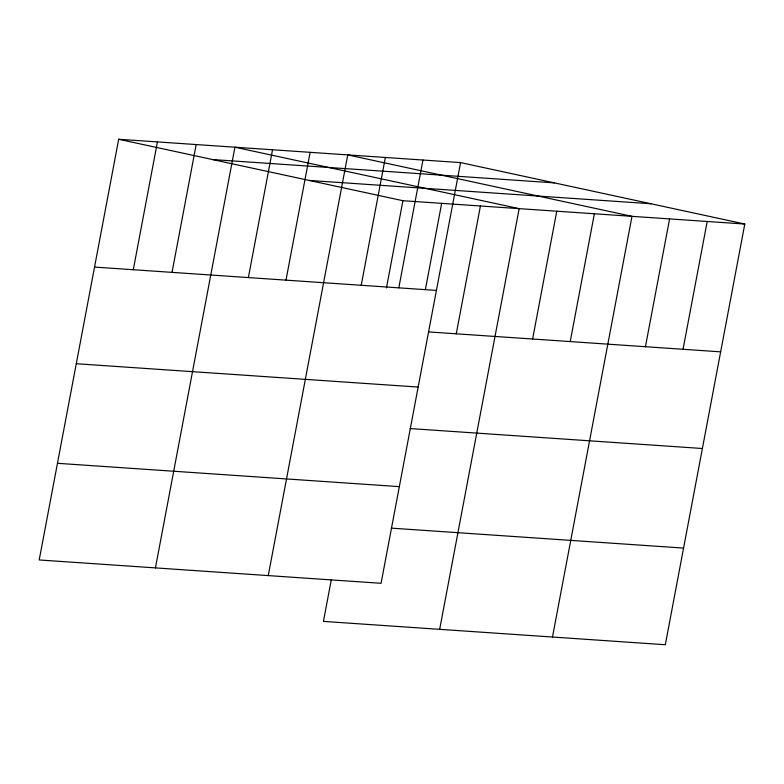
<?xml version="1.0" encoding="UTF-8"?>
<svg xmlns="http://www.w3.org/2000/svg" width="784" height="784" viewBox="0 0 784 784"><rect width="100%" height="100%" fill="white"/><g stroke="black" fill="none" stroke-linecap="round" stroke-linejoin="round"><path stroke-width="1.18" d="M460.571 162.602L118.688 139.268L39.2 559.962L381.073 583.296L460.571 162.602L744.8 224.038L665.312 644.732L323.429 621.398L331.318 579.641M133.29 269.725L157.437 141.904M172.029 272.371L196.186 144.55M155.438 567.89L234.926 147.196L519.165 208.642L439.667 629.336M248.381 277.575L272.538 149.764M285.993 280.143L310.141 152.331M268.255 575.593L347.753 154.899L631.982 216.335L552.485 637.039M361.208 285.278L385.356 157.466M386.443 287.904L402.927 200.704L744.8 224.038M398.811 287.846L422.958 160.034M425.418 289.355L441.666 203.35M456.268 333.808L480.416 205.996M532.62 339.021L556.767 211.21M570.223 341.589L594.37 213.777M645.438 346.724L669.585 218.903M683.04 349.282L707.197 221.47M212.484 159.544L554.366 182.878M309.131 180.428L651.004 203.762M94.541 267.079L436.414 290.413M428.417 331.906L720.653 351.849M76.283 363.727L418.156 387.061M410.15 428.564L702.386 448.507M57.467 463.305L399.34 486.639M391.334 528.142L683.57 548.085M118.688 139.268L402.927 200.704"/></g></svg>
